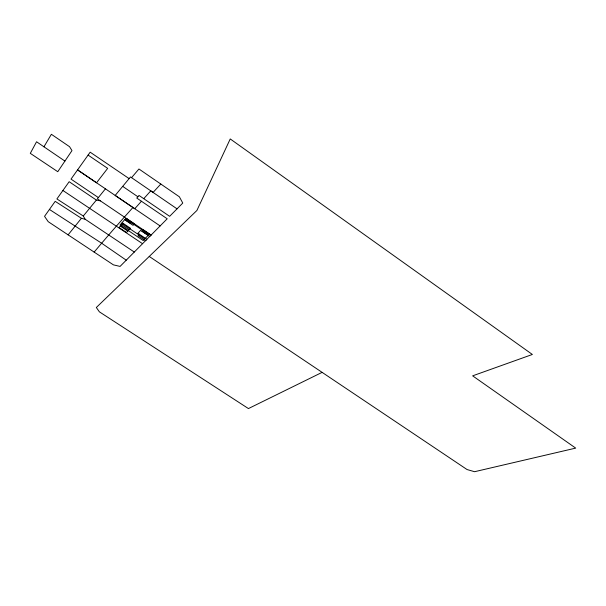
<?xml version="1.0" encoding="UTF-8"?>
<svg xmlns="http://www.w3.org/2000/svg" width="606" height="606" viewBox="0 0 606 606"><rect width="100%" height="100%" fill="white"/><g stroke="black" fill="none" stroke-linecap="round" stroke-linejoin="round"><path stroke-width="0.91" d="M43.943 146.788L51.374 134.29L69.546 146.69L71.985 150.599L57.767 171.703L30.3 153.348L36.557 141.766L64.91 161.075M134.29 252.051L85.181 219.266L81.416 218.289L55.191 201.344L44.533 216.342L48.222 221.682L113.428 264.867L120.071 266.413L167.211 218.781L136.751 198.056L139.016 195.45L169.642 216.319L182.77 203.063L179.376 196.806L138.941 168.998L131.555 177.664M98.377 197.579L71.016 179.111L90.165 152.182L129.123 178.618M68.114 234.863L81.416 218.289M100.452 200.881L96.377 200.071L83.28 216.016L85.181 219.266M105.436 188.822L97.361 198.821L151.076 235.083M132.956 207.502C119.753 222.16 106.807 236.991 94.15 252.104M141.456 201.237L134.767 208.722L115.178 195.435L130.51 176.944L153.076 192.42L160.817 184.042M143.766 198.677L150.773 190.845L177.035 208.85M131.191 222.644L130.51 223.394L124.798 219.561M139.395 234.272L138.054 235.689L145.493 240.673L146.849 239.272L137.91 233.272L140.6 230.401L149.591 236.446L150.977 235.014L143.455 229.962L142.092 231.401M143.266 230.765L142.569 231.5L148.235 235.302M322.028 372.402L248.437 408.573L99.384 311.832L96.331 307.5L196.905 210.471L230.242 138.948L532.363 354.472L472.642 375.841L575.7 448.114L474.581 471.71L467.067 469.552L149.243 256.452M49.427 209.449L101.906 243.4L126.245 260.179M83.28 216.009L56.896 198.942L69.16 181.717L96.377 200.071M62.918 190.489L142.554 243.695M121.609 224.667L129.101 229.682M120.329 226.114L127.798 231.113M121.564 223.243L144.819 238.847M88.097 155.098L107.671 168.354L96.536 182.777L77.553 169.9L160.128 225.94M122.692 186.368L137.888 196.761M125.465 218.796L120.011 225.008L143.19 240.537L148.94 234.575L125.465 218.796M122.897 223.205L119.064 227.553L126.51 232.537L130.411 228.242L122.897 223.205M126.813 218.766L125.495 220.258L133.055 225.334L134.388 223.864L126.813 218.766"/></g></svg>
